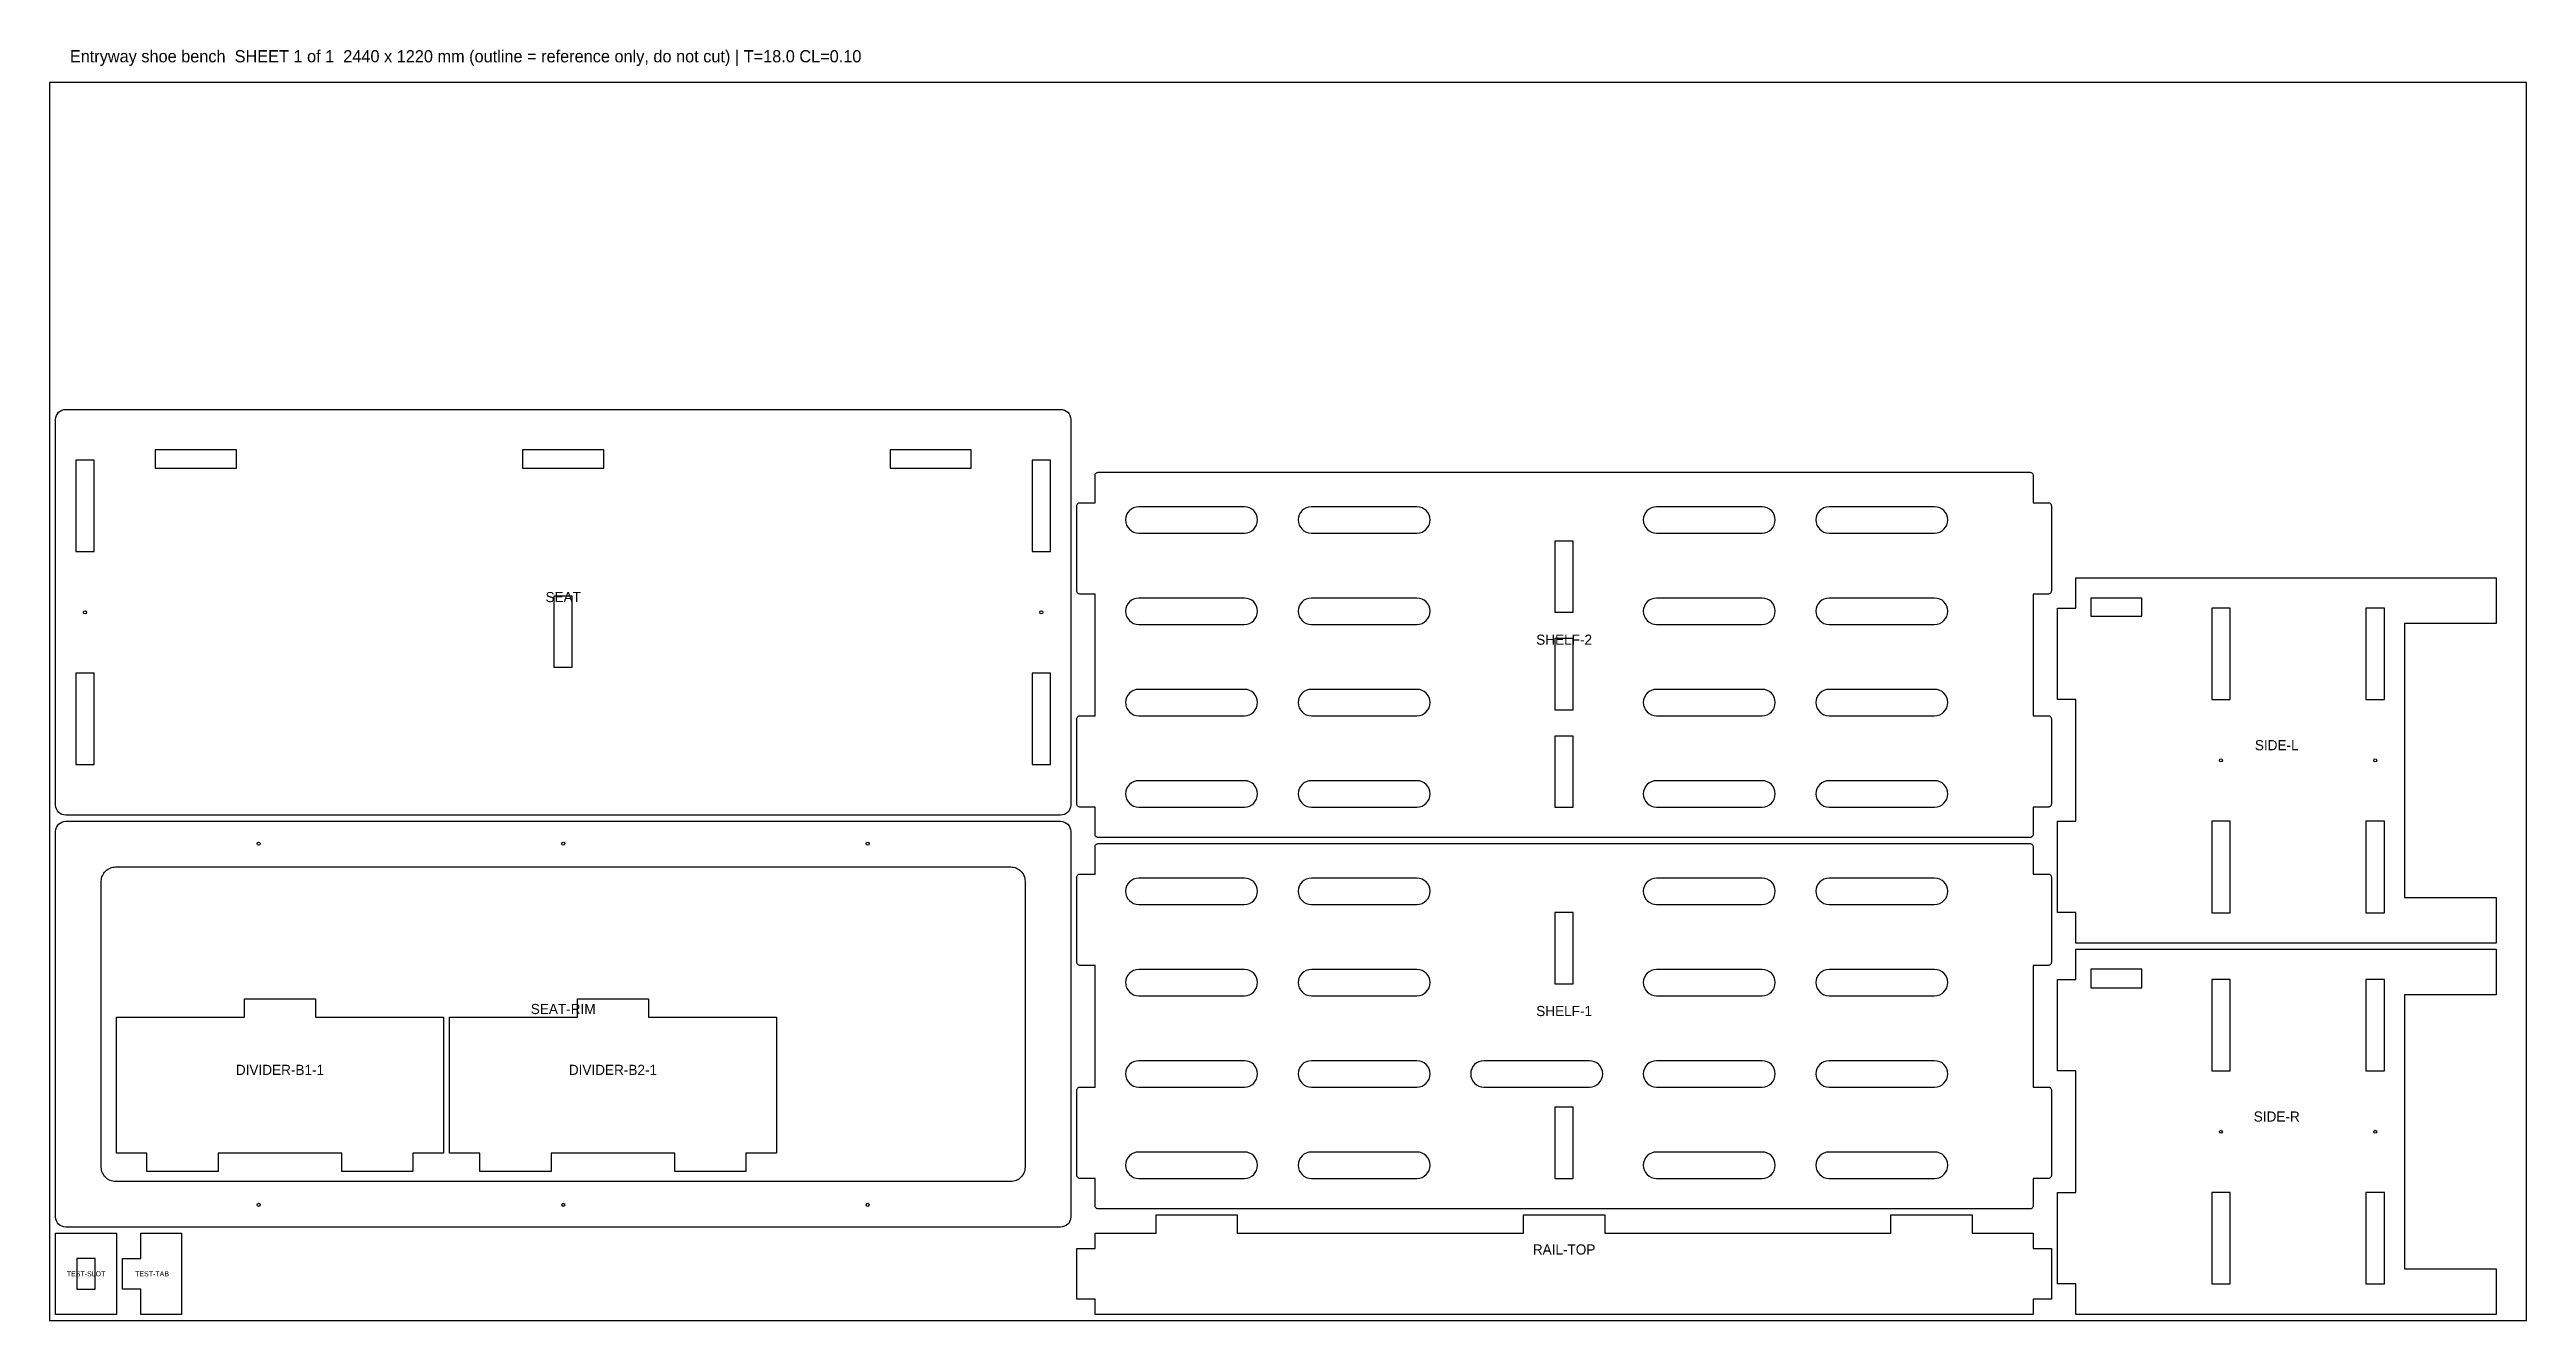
# Model space of a CAD drawing. Header units: millimetres. Extents: x 0 to 2440, y 0 to 1253.
import ezdxf
from ezdxf.enums import TextEntityAlignment as Align

# ---------------------------------------------------------------- set-up
doc = ezdxf.new("R2010")
doc.units = ezdxf.units.MM
doc.layers.add('CUT', color=1, linetype='Continuous')
doc.layers.add('LABELS', color=5, linetype='Continuous')

msp = doc.modelspace()

# ---------------------------------------------------------------- linework, layer by layer
at = {"layer": 'CUT'}
for points in [[(1006, 508), (1005.8, 506), (1005.2, 504.2), (1004.3, 502.4), (1003.1, 500.9), (1001.6, 499.7), (999.8, 498.8), (998, 498.2), (996, 498), (16, 498), (14, 498.2), (12.2, 498.8), (10.4, 499.7), (8.9, 500.9), (7.7, 502.4), (6.8, 504.2), (6.2, 506), (6, 508), (6, 888), (6.2, 890), (6.8, 891.8), (7.7, 893.6), (8.9, 895.1), (10.4, 896.3), (12.2, 897.2), (14, 897.8), (16, 898), (996, 898), (998, 897.8), (999.8, 897.2), (1001.6, 896.3), (1003.1, 895.1), (1004.3, 893.6), (1005.2, 891.8), (1005.8, 890), (1006, 888)], [(184.1, 840), (184.1, 858), (104, 858), (104, 840)], [(465.9, 840), (546, 840), (546, 858), (465.9, 858)], [(828, 858), (828, 840), (908, 840), (908, 858)], [(25.9, 758), (44, 758), (44, 848), (25.9, 848)], [(986, 848), (968, 848), (968, 758), (986, 758)], [(1015, 716), (1014.4, 716.1), (1013.9, 716.2), (1013.3, 716.5), (1012.9, 716.9), (1012.5, 717.3), (1012.2, 717.9), (1012.1, 718.4), (1012, 719), (1012, 803), (1012.1, 803.6), (1012.2, 804.1), (1012.5, 804.7), (1012.9, 805.1), (1013.3, 805.5), (1013.9, 805.8), (1014.4, 805.9), (1015, 806), (1029.9, 806), (1030, 806), (1030, 806.1), (1030, 833), (1030.1, 833.6), (1030.2, 834.1), (1030.5, 834.7), (1030.9, 835.1), (1031.3, 835.5), (1031.9, 835.8), (1032.4, 835.9), (1033, 836), (1951, 836), (1951.6, 835.9), (1952.1, 835.8), (1952.7, 835.5), (1953.1, 835.1), (1953.5, 834.7), (1953.8, 834.1), (1953.9, 833.6), (1954, 833), (1954, 806.1), (1954, 806), (1954.1, 806), (1969, 806), (1969.6, 805.9), (1970.1, 805.8), (1970.7, 805.5), (1971.1, 805.1), (1971.5, 804.7), (1971.8, 804.1), (1971.9, 803.6), (1972, 803), (1972, 719), (1971.9, 718.4), (1971.8, 717.9), (1971.5, 717.3), (1971.1, 716.9), (1970.7, 716.5), (1970.1, 716.2), (1969.6, 716.1), (1969, 716), (1954.1, 716), (1954, 716), (1954, 715.9), (1954, 596.1), (1954, 596), (1954.1, 596), (1969, 596), (1969.6, 595.9), (1970.1, 595.8), (1970.7, 595.5), (1971.1, 595.1), (1971.5, 594.7), (1971.8, 594.1), (1971.9, 593.6), (1972, 593), (1972, 509), (1971.9, 508.4), (1971.8, 507.9), (1971.5, 507.3), (1971.1, 506.9), (1970.7, 506.5), (1970.1, 506.2), (1969.6, 506.1), (1969, 506), (1954.1, 506), (1954, 506), (1954, 505.9), (1954, 479), (1953.9, 478.4), (1953.8, 477.9), (1953.5, 477.3), (1953.1, 476.9), (1952.7, 476.5), (1952.1, 476.2), (1951.6, 476.1), (1951, 476), (1033, 476), (1032.4, 476.1), (1031.9, 476.2), (1031.3, 476.5), (1030.9, 476.9), (1030.5, 477.3), (1030.2, 477.9), (1030.1, 478.4), (1030, 479), (1030, 505.9), (1030, 506), (1029.9, 506), (1015, 506), (1014.4, 506.1), (1013.9, 506.2), (1013.3, 506.5), (1012.9, 506.9), (1012.5, 507.3), (1012.2, 507.9), (1012.1, 508.4), (1012, 509), (1012, 593), (1012.1, 593.6), (1012.2, 594.1), (1012.5, 594.7), (1012.9, 595.1), (1013.3, 595.5), (1013.9, 595.8), (1014.4, 595.9), (1015, 596), (1029.9, 596), (1030, 596), (1030, 596.1), (1030, 715.9), (1030, 716), (1029.9, 716)], [(1501, 768), (1483, 768), (1483, 698), (1501, 698)], [(1978, 492), (1996, 492), (1996, 612), (1978, 612), (1978, 702), (1996, 702), (1996, 732), (2410, 732), (2410, 687), (2320, 687), (2320, 417), (2410, 417), (2410, 372), (1996, 372), (1996, 402), (1978, 402)], [(515, 714), (496.9, 714), (496.9, 644), (515, 644)], [(2011, 694), (2061.1, 694), (2061.1, 712), (2011, 712)], [(2148.1, 612), (2148.1, 702), (2129.9, 702), (2129.9, 612)], [(2281.9, 702), (2281.9, 612), (2300.1, 612), (2300.1, 702)], [(1483, 602), (1501, 602), (1501, 672), (1483, 672)], [(44, 548), (44, 638), (25.9, 638), (25.9, 548)], [(968, 638), (968, 548), (986, 548), (986, 638)], [(1483, 576), (1483, 505.9), (1501, 505.9), (1501, 576)], [(1006, 102), (1005.8, 100), (1005.2, 98.2), (1004.3, 96.4), (1003.1, 94.9), (1001.6, 93.7), (999.8, 92.8), (998, 92.2), (996, 92), (16, 92), (14, 92.2), (12.2, 92.8), (10.4, 93.7), (8.9, 94.9), (7.7, 96.4), (6.8, 98.2), (6.2, 100), (6, 102), (6, 482), (6.2, 484), (6.8, 485.8), (7.7, 487.6), (8.9, 489.1), (10.4, 490.3), (12.2, 491.2), (14, 491.8), (16, 492), (996, 492), (998, 491.8), (999.8, 491.2), (1001.6, 490.3), (1003.1, 489.1), (1004.3, 487.6), (1005.2, 485.8), (1005.8, 484), (1006, 482)], [(2148.1, 492.1), (2129.9, 492.1), (2129.9, 401.9), (2148.1, 401.9)], [(2281.9, 401.9), (2300.1, 401.9), (2300.1, 492.1), (2281.9, 492.1)], [(1030, 440), (1030, 440.1), (1030, 467), (1030.1, 467.6), (1030.2, 468.1), (1030.5, 468.7), (1030.9, 469.1), (1031.3, 469.5), (1031.9, 469.8), (1032.4, 469.9), (1033, 470), (1951, 470), (1951.6, 469.9), (1952.1, 469.8), (1952.7, 469.5), (1953.1, 469.1), (1953.5, 468.7), (1953.8, 468.1), (1953.9, 467.6), (1954, 467), (1954, 440.1), (1954, 440), (1954.1, 440), (1969, 440), (1969.6, 439.9), (1970.1, 439.8), (1970.7, 439.5), (1971.1, 439.1), (1971.5, 438.7), (1971.8, 438.1), (1971.9, 437.6), (1972, 437), (1972, 353), (1971.9, 352.4), (1971.8, 351.9), (1971.5, 351.3), (1971.1, 350.9), (1970.7, 350.5), (1970.1, 350.2), (1969.6, 350.1), (1969, 350), (1954.1, 350), (1954, 350), (1954, 349.9), (1954, 230.1), (1954, 230), (1954.1, 230), (1969, 230), (1969.6, 229.9), (1970.1, 229.8), (1970.7, 229.5), (1971.1, 229.1), (1971.5, 228.7), (1971.8, 228.1), (1971.9, 227.6), (1972, 227), (1972, 143), (1971.9, 142.4), (1971.8, 141.9), (1971.5, 141.3), (1971.1, 140.9), (1970.7, 140.5), (1970.1, 140.2), (1969.6, 140.1), (1969, 140), (1954.1, 140), (1954, 140), (1954, 139.9), (1954, 113), (1953.9, 112.4), (1953.8, 111.9), (1953.5, 111.3), (1953.1, 110.9), (1952.7, 110.5), (1952.1, 110.2), (1951.6, 110.1), (1951, 110), (1033, 110), (1032.4, 110.1), (1031.9, 110.2), (1031.3, 110.5), (1030.9, 110.9), (1030.5, 111.3), (1030.2, 111.9), (1030.1, 112.4), (1030, 113), (1030, 139.9), (1030, 140), (1029.9, 140), (1015, 140), (1014.4, 140.1), (1013.9, 140.2), (1013.3, 140.5), (1012.9, 140.9), (1012.5, 141.3), (1012.2, 141.9), (1012.1, 142.4), (1012, 143), (1012, 227), (1012.1, 227.6), (1012.2, 228.1), (1012.5, 228.7), (1012.9, 229.1), (1013.3, 229.5), (1013.9, 229.8), (1014.4, 229.9), (1015, 230), (1029.9, 230), (1030, 230), (1030, 230.1), (1030, 349.9), (1030, 350), (1029.9, 350), (1015, 350), (1014.4, 350.1), (1013.9, 350.2), (1013.3, 350.5), (1012.9, 350.9), (1012.5, 351.3), (1012.2, 351.9), (1012.1, 352.4), (1012, 353), (1012, 437), (1012.1, 437.6), (1012.2, 438.1), (1012.5, 438.7), (1012.9, 439.1), (1013.3, 439.5), (1013.9, 439.8), (1014.4, 439.9), (1015, 440), (1029.9, 440)], [(947, 137), (65, 137), (63.6, 137.1), (62.3, 137.3), (60.9, 137.6), (59.6, 138.1), (58.4, 138.7), (57.2, 139.4), (56.1, 140.2), (55.1, 141.1), (54.2, 142.1), (53.4, 143.2), (52.7, 144.4), (52.1, 145.6), (51.6, 146.9), (51.3, 148.3), (51.1, 149.6), (51, 151), (51, 433), (51.1, 434.4), (51.3, 435.7), (51.6, 437.1), (52.1, 438.4), (52.7, 439.6), (53.4, 440.8), (54.2, 441.9), (55.1, 442.9), (56.1, 443.8), (57.2, 444.6), (58.4, 445.3), (59.6, 445.9), (60.9, 446.4), (62.3, 446.7), (63.6, 446.9), (65, 447), (947, 447), (948.4, 446.9), (949.7, 446.7), (951.1, 446.4), (952.4, 445.9), (953.6, 445.3), (954.8, 444.6), (955.9, 443.8), (956.9, 442.9), (957.8, 441.9), (958.6, 440.8), (959.3, 439.6), (959.9, 438.4), (960.4, 437.1), (960.7, 435.7), (960.9, 434.4), (961, 433), (961, 151), (960.9, 149.6), (960.7, 148.3), (960.4, 146.9), (959.9, 145.6), (959.3, 144.4), (958.6, 143.2), (957.8, 142.1), (956.9, 141.1), (955.9, 140.2), (954.8, 139.4), (953.6, 138.7), (952.4, 138.1), (951.1, 137.6), (949.7, 137.3), (948.4, 137.1)], [(1501, 402.1), (1483, 402.1), (1483, 331.9), (1501, 331.9)], [(1978, 126), (1996, 126), (1996, 246), (1978, 246), (1978, 336), (1996, 336), (1996, 366), (2410, 366), (2410, 321), (2320, 321), (2320, 51), (2410, 51), (2410, 6), (1996, 6), (1996, 36), (1978, 36)], [(2011, 327.9), (2061.1, 327.9), (2061.1, 346.1), (2011, 346.1)], [(2148.1, 245.9), (2148.1, 336.1), (2129.9, 336.1), (2129.9, 245.9)], [(2281.9, 336.1), (2281.9, 245.9), (2300.1, 245.9), (2300.1, 336.1)], [(96, 165), (66, 165), (66, 299), (192, 299), (192, 317), (262, 317), (262, 299), (388, 299), (388, 165), (358, 165), (358, 147), (288, 147), (288, 165), (166, 165), (166, 147), (96, 147)], [(424, 165), (394, 165), (394, 299), (520, 299), (520, 317), (590, 317), (590, 299), (716, 299), (716, 165), (686, 165), (686, 147), (616, 147), (616, 165), (494, 165), (494, 147), (424, 147)], [(1483, 210.1), (1483, 139.9), (1501, 139.9), (1501, 210.1)], [(2148.1, 126), (2129.9, 126), (2129.9, 36), (2148.1, 36)], [(2281.9, 36), (2300.1, 36), (2300.1, 126), (2281.9, 126)], [(1012, 71), (1030, 71), (1030, 86), (1090, 86), (1090, 104), (1170, 104), (1170, 86), (1452, 86), (1452, 104), (1532, 104), (1532, 86), (1814, 86), (1814, 104), (1894, 104), (1894, 86), (1954, 86), (1954, 71), (1972, 71), (1972, 21), (1954, 21), (1954, 6), (1030, 6), (1030, 21), (1012, 21)], [(66, 6), (6, 6), (6, 86), (66, 86)], [(90, 86), (130, 86), (130, 6), (90, 6), (90, 31), (72, 31), (72, 61), (90, 61)], [(27, 61), (27, 30.9), (45, 30.9), (45, 61)]]:
    msp.add_lwpolyline(points, close=True, dxfattribs=at)
for points in [[(1073, 776), (1177, 776, 1), (1177, 802), (1073, 802, 1)], [(1243, 776), (1347, 776, 1), (1347, 802), (1243, 802, 1)], [(1583, 776), (1687, 776, 1), (1687, 802), (1583, 802, 1)], [(1753, 776), (1857, 776, 1), (1857, 802), (1753, 802, 1)], [(1073, 686), (1177, 686, 1), (1177, 712), (1073, 712, 1)], [(1243, 686), (1347, 686, 1), (1347, 712), (1243, 712, 1)], [(1583, 686), (1687, 686, 1), (1687, 712), (1583, 712, 1)], [(1753, 686), (1857, 686, 1), (1857, 712), (1753, 712, 1)], [(1073, 596), (1177, 596, 1), (1177, 622), (1073, 622, 1)], [(1243, 596), (1347, 596, 1), (1347, 622), (1243, 622, 1)], [(1583, 596), (1687, 596, 1), (1687, 622), (1583, 622, 1)], [(1753, 596), (1857, 596, 1), (1857, 622), (1753, 622, 1)], [(1073, 506), (1177, 506, 1), (1177, 532), (1073, 532, 1)], [(1243, 506), (1347, 506, 1), (1347, 532), (1243, 532, 1)], [(1583, 506), (1687, 506, 1), (1687, 532), (1583, 532, 1)], [(1753, 506), (1857, 506, 1), (1857, 532), (1753, 532, 1)], [(1073, 410), (1177, 410, 1), (1177, 436), (1073, 436, 1)], [(1243, 410), (1347, 410, 1), (1347, 436), (1243, 436, 1)], [(1583, 410), (1687, 410, 1), (1687, 436), (1583, 436, 1)], [(1753, 410), (1857, 410, 1), (1857, 436), (1753, 436, 1)], [(1073, 320), (1177, 320, 1), (1177, 346), (1073, 346, 1)], [(1243, 320), (1347, 320, 1), (1347, 346), (1243, 346, 1)], [(1583, 320), (1687, 320, 1), (1687, 346), (1583, 346, 1)], [(1753, 320), (1857, 320, 1), (1857, 346), (1753, 346, 1)], [(1073, 230), (1177, 230, 1), (1177, 256), (1073, 256, 1)], [(1243, 230), (1347, 230, 1), (1347, 256), (1243, 256, 1)], [(1413, 230), (1517, 230, 1), (1517, 256), (1413, 256, 1)], [(1583, 230), (1687, 230, 1), (1687, 256), (1583, 256, 1)], [(1753, 230), (1857, 230, 1), (1857, 256), (1753, 256, 1)], [(1073, 140), (1177, 140, 1), (1177, 166), (1073, 166, 1)], [(1243, 140), (1347, 140, 1), (1347, 166), (1243, 166, 1)], [(1583, 140), (1687, 140, 1), (1687, 166), (1583, 166, 1)], [(1753, 140), (1857, 140, 1), (1857, 166), (1753, 166, 1)]]:
    msp.add_lwpolyline(points, format="xyb", close=True, dxfattribs=at)
for centre in [(35, 698), (977, 698), (2139, 552), (2291, 552), (206, 470), (506, 470), (806, 470), (2139, 186), (2291, 186), (206, 114), (506, 114), (806, 114)]:
    msp.add_circle(centre, 1.5, dxfattribs=at)
at = {"layer": 'LABELS'}
msp.add_lwpolyline([(0, 0), (2440, 0), (2440, 1220), (0, 1220)], close=True, dxfattribs=at)

# ---------------------------------------------------------------- texts
msp.add_text('Entryway shoe bench  SHEET 1 of 1  2440 x 1220 mm (outline = reference only, do not cut) | T=18.0 CL=0.10', height=12, dxfattribs=at).set_placement((20, 1240))
for s, height, p in [('SEAT', 10, (506, 713)), ('SHELF-2', 10, (1492, 671)), ('SIDE-L', 10, (2194, 567)), ('SEAT-RIM', 10, (506, 307)), ('SHELF-1', 10, (1492, 305)), ('DIVIDER-B1-1', 10, (227, 247)), ('DIVIDER-B2-1', 10, (555, 247)), ('SIDE-R', 10, (2194, 201)), ('RAIL-TOP', 10, (1492, 70)), ('TEST-SLOT', 5, (36, 46)), ('TEST-TAB', 5, (101, 46))]:
    msp.add_text(s, height=height, dxfattribs=at).set_placement(p, align=Align.MIDDLE_CENTER)

doc.saveas('drawing.dxf')
